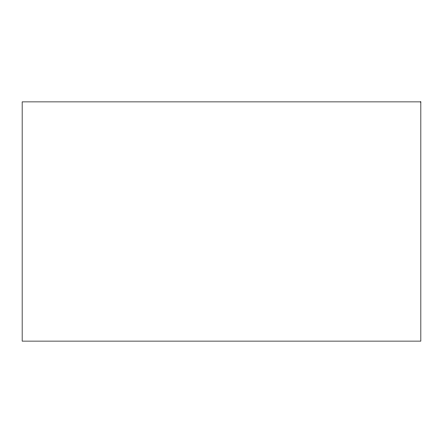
<?xml version="1.0" encoding="UTF-8"?>
<svg xmlns="http://www.w3.org/2000/svg" width="443" height="443" viewBox="0 0 443 443"><rect width="100%" height="100%" fill="white"/><g stroke="black" fill="none" stroke-linecap="round" stroke-linejoin="round"><path stroke-width="0.66" d="M420.85 101.89L22.15 101.89L22.15 341.11L420.85 341.11L420.85 101.89"/></g></svg>
